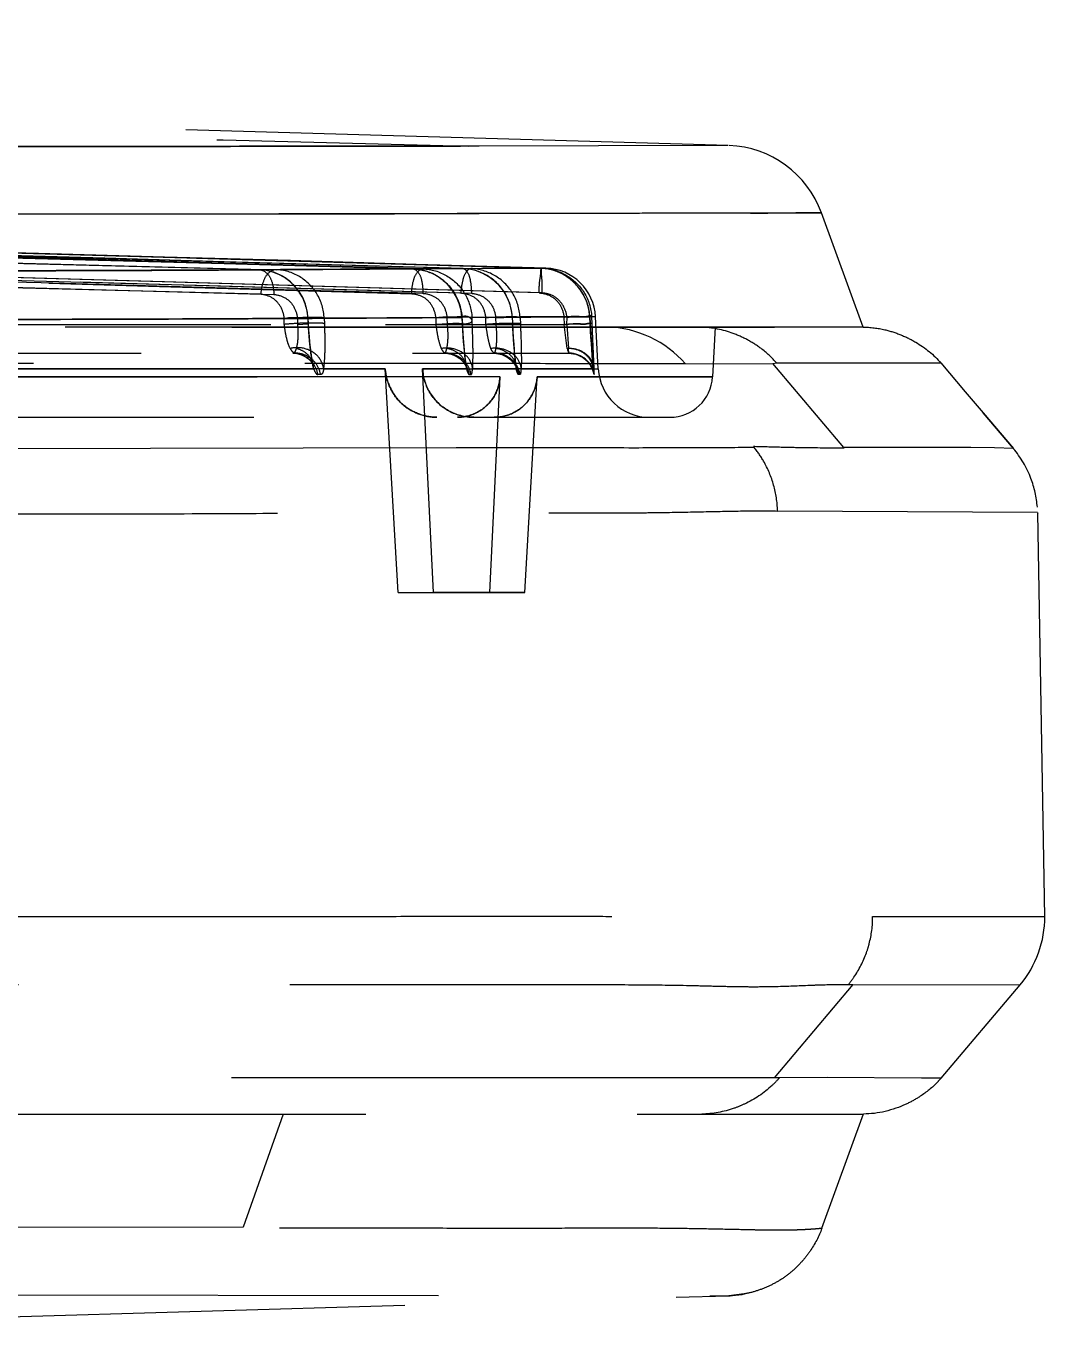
# Model space of a CAD drawing. Header units: millimetres. Extents: x 1236 to 1656, y -100 to 494.
# Drawn here: x 1510.794 to 1513.179, y 345.144 to 348.176 of the extents above; entities that cross this region are included whole.
import ezdxf

# ---------------------------------------------------------------- set-up
doc = ezdxf.new("R2010")
doc.units = ezdxf.units.MM
doc.header["$LTSCALE"] = 0.1
doc.linetypes.add('HIDDENX2', pattern=[19.05, 12.7, -6.35])
doc.layers.add('HIDDEN', color=8, linetype='HIDDENX2')

msp = doc.modelspace()

# ---------------------------------------------------------------- linework, layer by layer
at = {"layer": 'HIDDEN'}
for p, q in [((1512.4373, 347.896), (1511.83, 347.8948)), ((1512.7529, 347.4709), (1512.6556, 347.7382)), ((1511.3791, 347.6052), (1511.8167, 347.6079)), ((1511.9974, 347.6088), (1511.723, 347.6073)), ((1511.835, 347.6079), (1512.0104, 347.6089)), ((1512.0103, 347.6089), (1512.002, 347.6089)), ((1511.3981, 347.4773), (1511.3984, 347.4904)), ((1511.4539, 347.4913), (1511.4289, 347.4903)), ((1511.4289, 347.4903), (1511.4294, 347.4772)), ((1511.4546, 347.4783), (1511.4539, 347.4913)), ((1511.455, 347.4783), (1511.4543, 347.4914)), ((1511.9318, 347.4941), (1511.4915, 347.4915)), ((1511.4915, 347.4915), (1511.4922, 347.4783)), ((1511.7527, 347.4925), (1511.753, 347.4772)), ((1511.7799, 347.4924), (1511.8142, 347.4934)), ((1511.7804, 347.4772), (1511.7799, 347.4924)), ((1511.8142, 347.4935), (1511.8151, 347.4783)), ((1511.8142, 347.4934), (1511.815, 347.4783)), ((1511.8377, 347.4936), (1512.1136, 347.4952)), ((1511.8704, 347.4772), (1511.87, 347.4932)), ((1511.893, 347.4927), (1511.9321, 347.4941)), ((1511.893, 347.4927), (1511.8935, 347.4772)), ((1511.9321, 347.4941), (1511.9328, 347.4809)), ((1511.9329, 347.4806), (1511.9322, 347.4942)), ((1512.1268, 347.4947), (1511.9501, 347.4947)), ((1511.9502, 347.4916), (1511.9509, 347.4783)), ((1512.053, 347.4942), (1512.0534, 347.4772)), ((1512.0598, 347.4772), (1512.0602, 347.494)), ((1512.1145, 347.4783), (1512.1136, 347.4952)), ((1512.1136, 347.4952), (1512.1145, 347.4783)), ((1512.1268, 347.4952), (1512.1178, 347.4952)), ((1512.1187, 347.4783), (1512.1178, 347.4952)), ((1512.1187, 347.4783), (1512.1178, 347.4952)), ((1512.1332, 347.3734), (1512.1268, 347.4952)), ((1512.2577, 347.4708), (1474.6207, 347.4708)), ((1494.4903, 347.4772), (1512.0534, 347.4772)), ((1494.8571, 347.4772), (1512.0598, 347.4772)), ((1512.1556, 347.4708), (1505.5604, 347.4708)), ((1505.5604, 347.4708), (1512.7532, 347.4708)), ((1511.4294, 347.4772), (1511.4546, 347.4783)), ((1511.815, 347.4783), (1511.7804, 347.4772)), ((1512.0607, 347.4207), (1512.0534, 347.4772)), ((1512.0598, 347.4772), (1512.0638, 347.4207)), ((1512.1144, 347.4797), (1512.1208, 347.3734)), ((1512.1234, 347.3734), (1512.1187, 347.4783)), ((1512.3694, 347.4708), (1512.1556, 347.4708)), ((1512.7532, 347.4708), (1512.3694, 347.4708)), ((1512.4065, 347.4707), (1512.4005, 347.3545)), ((1512.7532, 347.4708), (1512.44, 347.4708)), ((1494.5536, 347.4097), (1512.0649, 347.4097)), ((1511.4183, 347.4097), (1511.4246, 347.4097)), ((1511.889, 347.4097), (1511.8906, 347.4096)), ((1512.0643, 347.4097), (1512.0638, 347.4207)), ((1512.0647, 347.4097), (1512.0643, 347.4097)), ((1512.0643, 347.4097), (1512.0699, 347.4094)), ((1508.4038, 347.3734), (1511.4671, 347.3734)), ((1511.6344, 347.3732), (1510.6771, 347.3733)), ((1511.4902, 347.3734), (1511.6348, 347.3734)), ((1511.6645, 346.8497), (1511.6345, 347.3733)), ((1511.6647, 346.8497), (1511.6346, 347.3734)), ((1511.8248, 347.3734), (1511.722, 347.3734)), ((1511.7473, 346.8496), (1511.722, 347.3734)), ((1511.7475, 346.8497), (1511.7222, 347.3734)), ((1511.7226, 347.3734), (1511.9415, 347.3734)), ((1512.1208, 347.3734), (1511.8392, 347.3734)), ((1511.9529, 347.3734), (1512.1332, 347.3734)), ((1512.1209, 347.3734), (1512.1234, 347.3597)), ((1512.124, 347.3597), (1512.1234, 347.3734)), ((1512.3364, 347.3855), (1512.5421, 347.3852)), ((1512.542, 347.3853), (1512.5506, 347.3869)), ((1512.708, 347.1887), (1512.542, 347.3853)), ((1512.5506, 347.3869), (1512.9354, 347.387)), ((1512.9354, 347.387), (1512.9924, 347.3197)), ((1511.9031, 347.3545), (1502.4445, 347.3544)), ((1511.4833, 347.3596), (1511.4771, 347.3596)), ((1511.8316, 347.3597), (1511.8354, 347.3597)), ((1511.8791, 346.8497), (1511.9033, 347.3546)), ((1511.8791, 346.8497), (1511.9033, 347.3545)), ((1511.9504, 347.3597), (1511.9474, 347.3597)), ((1511.9616, 346.8497), (1511.9903, 347.3544)), ((1511.9616, 346.8496), (1511.9903, 347.3544)), ((1512.4005, 347.3545), (1511.9902, 347.3545)), ((1511.9903, 347.3544), (1512.4006, 347.3544)), ((1512.1233, 347.3597), (1512.124, 347.3597)), ((1512.9924, 347.3197), (1513.0345, 347.27)), ((1502.4374, 347.2597), (1511.8036, 347.2597)), ((1511.8418, 347.2597), (1512.3009, 347.2597)), ((1513.1049, 347.1869), (1513.0345, 347.27)), ((1513.0345, 347.27), (1513.1049, 347.1869)), ((1511.8008, 347.1883), (1510.1429, 347.1847)), ((1512.9282, 347.1891), (1512.708, 347.1887)), ((1513.0054, 347.1889), (1512.9282, 347.1891)), ((1513.0606, 347.1885), (1513.0054, 347.1889)), ((1513.1049, 347.1869), (1513.0606, 347.1885)), ((1513.1049, 347.1869), (1513.1049, 347.1869)), ((1512.5531, 347.0408), (1513.1611, 347.0376)), ((1513.1611, 347.0495), (1513.1611, 347.0496)), ((1513.1611, 347.0376), (1513.1617, 347.0376)), ((1513.1617, 347.0369), (1513.1618, 347.0353)), ((1513.1782, 346.0907), (1513.1618, 347.0353)), ((1511.6645, 346.8497), (1511.9616, 346.8497)), ((1511.9616, 346.8496), (1511.7473, 346.8496)), ((1510.2934, 346.0915), (1510.8947, 346.0912)), ((1513.1782, 346.0907), (1512.7754, 346.0907)), ((1512.7293, 345.9319), (1512.545, 345.7137)), ((1512.7185, 345.9319), (1512.7293, 345.9319)), ((1512.7291, 345.9318), (1513.1211, 345.9315)), ((1512.9356, 345.7126), (1513.1211, 345.9315)), ((1512.9357, 345.7126), (1513.121, 345.9315)), ((1513.1211, 345.9315), (1513.121, 345.9315)), ((1512.5448, 345.7134), (1507.4931, 345.7134)), ((1512.5574, 345.7137), (1512.5451, 345.7137)), ((1512.669, 345.7139), (1512.5574, 345.7138)), ((1512.8895, 345.7128), (1512.669, 345.7139)), ((1512.9359, 345.7129), (1512.8895, 345.7128)), ((1512.9357, 345.7126), (1512.9356, 345.7126)), ((1474.1245, 345.6287), (1512.7541, 345.6287)), ((1511.3954, 345.6287), (1511.3022, 345.3637)), ((1512.6566, 345.3612), (1512.7541, 345.629)), ((1511.3021, 345.3634), (1508.3287, 345.3642)), ((1510.4114, 345.144), (1512.4384, 345.2033)), ((1510.4893, 345.2058), (1512.4364, 345.2034)), ((1512.4364, 345.2034), (1512.4386, 345.2033)), ((1512.4751, 345.2075), (1512.4386, 345.2033))]:
    msp.add_line(p, q, dxfattribs=at)
for points in [[(1512.4373, 347.896), (1509.6293, 347.9764), (1506.7316, 348.0459), (1503.734, 348.1034), (1500.66, 348.1472), (1497.543, 348.1759)], [(1511.341, 347.605), (1508.6715, 347.673), (1506.1135, 347.7332), (1503.6668, 347.7843), (1501.3316, 347.8254), (1499.1079, 347.856), (1496.9955, 347.8763)], [(1511.6993, 347.6071), (1509.0586, 347.6782), (1506.5213, 347.7384), (1504.0875, 347.7878), (1501.7572, 347.8267), (1499.5305, 347.8556), (1497.4073, 347.8751)], [(1511.8168, 347.6078), (1509.2942, 347.6771), (1506.8307, 347.7362), (1504.4263, 347.7853), (1502.0812, 347.8245), (1499.7953, 347.8542), (1497.5687, 347.8746)], [(1511.9974, 347.6088), (1509.6337, 347.6756), (1507.273, 347.7334), (1504.9153, 347.782), (1502.5606, 347.8216), (1500.209, 347.8521), (1497.8604, 347.8736)], [(1512.0018, 347.6089), (1509.6432, 347.6756), (1507.2871, 347.7332), (1504.9334, 347.7819), (1502.5824, 347.8214), (1500.2339, 347.852), (1497.888, 347.8735)], [(1512.0104, 347.6089), (1509.7675, 347.6726), (1507.4805, 347.7292), (1505.1497, 347.778), (1502.7749, 347.8187), (1500.3563, 347.8507), (1497.8939, 347.8735)], [(1511.4543, 347.4914), (1511.4522, 347.5082), (1511.4479, 347.5246), (1511.4414, 347.5399), (1511.433, 347.5539), (1511.423, 347.5665), (1511.4116, 347.5774), (1511.399, 347.5867), (1511.3855, 347.5942), (1511.3713, 347.5998), (1511.3563, 347.6035), (1511.341, 347.605)], [(1511.8142, 347.4935), (1511.8122, 347.5099), (1511.808, 347.5259), (1511.8016, 347.5411), (1511.7932, 347.5551), (1511.7832, 347.5677), (1511.7716, 347.5789), (1511.7588, 347.5884), (1511.7449, 347.5961), (1511.7303, 347.6018), (1511.715, 347.6055), (1511.6993, 347.6071)], [(1511.9322, 347.4942), (1511.9302, 347.5105), (1511.9259, 347.5263), (1511.9196, 347.5414), (1511.9113, 347.5554), (1511.9012, 347.5681), (1511.8897, 347.5793), (1511.8768, 347.5889), (1511.8628, 347.5966), (1511.848, 347.6025), (1511.8326, 347.6062), (1511.8168, 347.6078)], [(1512.1136, 347.4952), (1512.1113, 347.5128), (1512.1064, 347.5299), (1512.0989, 347.5461), (1512.0892, 347.561), (1512.0774, 347.5744), (1512.0638, 347.5859), (1512.0487, 347.5953), (1512.0323, 347.6024), (1512.0151, 347.607), (1511.9974, 347.6088)], [(1512.0397, 347.6013), (1512.0305, 347.6044), (1512.0211, 347.6066), (1512.0115, 347.6082), (1512.0018, 347.6089)], [(1511.4659, 347.3843), (1511.4648, 347.389), (1511.4636, 347.3955), (1511.4623, 347.4033), (1511.4609, 347.4127), (1511.4596, 347.4234), (1511.4582, 347.4355), (1511.457, 347.4489), (1511.4559, 347.4633), (1511.455, 347.4783)], [(1511.8242, 347.3803), (1511.8233, 347.3862), (1511.8222, 347.3937), (1511.8212, 347.4025), (1511.8201, 347.4126), (1511.819, 347.4239), (1511.8179, 347.4362), (1511.8169, 347.4496), (1511.8159, 347.4637), (1511.8151, 347.4783)], [(1511.9414, 347.3788), (1511.9405, 347.3859), (1511.9394, 347.3949), (1511.9383, 347.4055), (1511.9372, 347.4177), (1511.9361, 347.4312), (1511.935, 347.4461), (1511.934, 347.4619), (1511.933, 347.4783)], [(1512.1208, 347.3747), (1512.1201, 347.3834), (1512.1194, 347.3937), (1512.1187, 347.4053), (1512.1179, 347.4182), (1512.1171, 347.4321), (1512.1162, 347.447), (1512.1153, 347.4624), (1512.1145, 347.4783)], [(1511.4183, 347.4097), (1511.4276, 347.4089), (1511.4359, 347.4069), (1511.4434, 347.4039), (1511.4498, 347.4003), (1511.4552, 347.3962), (1511.4595, 347.3921), (1511.4627, 347.3883), (1511.4648, 347.3853), (1511.466, 347.3831), (1511.4665, 347.382), (1511.4666, 347.3818), (1511.4664, 347.3826), (1511.4659, 347.3843)], [(1511.7724, 347.4097), (1511.7812, 347.409), (1511.7893, 347.4073), (1511.7967, 347.4045), (1511.8033, 347.4011), (1511.8092, 347.397), (1511.8142, 347.3924), (1511.8183, 347.3879), (1511.8213, 347.3835), (1511.8234, 347.3801), (1511.8245, 347.3778), (1511.825, 347.3765), (1511.8251, 347.3762), (1511.8249, 347.3767), (1511.8246, 347.3781), (1511.8242, 347.3803)], [(1511.8906, 347.4096), (1511.8995, 347.4086), (1511.9079, 347.4064), (1511.9156, 347.4031), (1511.9225, 347.3989), (1511.9285, 347.394), (1511.9334, 347.3889), (1511.937, 347.3841), (1511.9396, 347.38), (1511.9411, 347.3769), (1511.9419, 347.375), (1511.9423, 347.3739), (1511.9424, 347.3737), (1511.9423, 347.374), (1511.9421, 347.375), (1511.9418, 347.3765), (1511.9414, 347.3787)], [(1512.0647, 347.4097), (1512.0703, 347.4094), (1512.0758, 347.4087), (1512.0813, 347.4074), (1512.0865, 347.4056)], [(1512.0699, 347.4094), (1512.0755, 347.4086), (1512.0809, 347.4073), (1512.0862, 347.4055), (1512.0912, 347.4032), (1512.096, 347.4006), (1512.1004, 347.3975), (1512.1045, 347.3941), (1512.1082, 347.3905), (1512.1114, 347.3866), (1512.1143, 347.3827), (1512.1166, 347.3788), (1512.1185, 347.3751), (1512.1199, 347.3718), (1512.1208, 347.3693), (1512.1214, 347.3674), (1512.1217, 347.3663), (1512.1218, 347.3657), (1512.1219, 347.3655), (1512.1219, 347.3657), (1512.1218, 347.3662), (1512.1216, 347.3669), (1512.1215, 347.3679), (1512.1213, 347.3692), (1512.1211, 347.3708), (1512.1209, 347.3726), (1512.1208, 347.3747)], [(1512.4379, 345.2033), (1512.438, 345.2033), (1512.4418, 345.2035), (1512.4477, 345.2038), (1512.4548, 345.2045), (1512.4623, 345.2054), (1512.4702, 345.2066), (1512.4759, 345.2076)]]:
    msp.add_lwpolyline(points, dxfattribs=at)
for centre, radius, start, end in [((1512.4301, 347.6561), 0.24, 20.0046, 87.7932), ((1493.3698, -269.7382), 617.5703, 88.2712144, 89.5829198), ((1493.3854, -268.4518), 616.2838, 88.2696343, 89.5819234), ((1512.0069, 347.489), 0.12, 2.8981, 88.2593), ((1512.0642, 347.3497), 0.06, 9.5898, 89.8783), ((1512.0649, 347.3497), 0.06, 9.5898, 90.1205), ((1512.253, 347.3797), 0.12, 183.0171, 270.0754), ((1512.3008, 347.3597), 0.1, 270.0939, 357.0043), ((1512.9216, 347.0309), 0.2403, 20.9065, 40.3933), ((1512.9218, 347.0311), 0.2399, 4.4383, 20.8936)]:
    msp.add_arc(centre, radius, start, end, dxfattribs=at)
for points, knots in [([(1475.0491, 347.8948), (1478.1135, 347.9716), (1484.2434, 348.0868), (1493.4397, 348.1443), (1502.6359, 348.0868), (1508.7658, 347.9716), (1511.8302, 347.8948)], [0, 0, 0, 0, 0.25, 0.5, 0.75, 1, 1, 1, 1]), ([(1493.4391, 347.8922), (1493.8427, 347.8922), (1494.6493, 347.8924), (1495.8581, 347.8931), (1497.0639, 347.8938), (1498.2654, 347.8943), (1499.4608, 347.8944), (1501.0357, 347.8942), (1502.5928, 347.894), (1504.1228, 347.8937), (1505.2273, 347.8936), (1506.2873, 347.8935), (1507.2854, 347.8933), (1508.1996, 347.8931), (1509.0118, 347.8932), (1509.7094, 347.8933), (1510.2861, 347.8934), (1510.6899, 347.8936), (1510.9551, 347.8938), (1511.1581, 347.8939), (1511.3656, 347.8941), (1511.5703, 347.8944), (1511.7092, 347.8946), (1511.8019, 347.8948), (1511.8806, 347.8949), (1511.9706, 347.8951), (1512.0689, 347.8953), (1512.1547, 347.8954), (1512.228, 347.8956), (1512.29, 347.8957), (1512.3345, 347.8958), (1512.3646, 347.8959), (1512.383, 347.896), (1512.3986, 347.896), (1512.4116, 347.896), (1512.4207, 347.896), (1512.4267, 347.896), (1512.4302, 347.896), (1512.433, 347.896), (1512.4351, 347.896), (1512.4365, 347.896), (1512.4373, 347.896), (1512.4376, 347.896), (1512.4377, 347.896)], [0, 0, 0, 0, 0.063732, 0.127369, 0.190866, 0.254139, 0.317094, 0.379625, 0.502835, 0.562966, 0.621227, 0.677238, 0.730352, 0.778832, 0.821598, 0.85859, 0.888999, 0.912651, 0.922367, 0.930873, 0.9447, 0.955137, 0.963199, 0.966622, 0.969786, 0.975624, 0.980838, 0.985306, 0.989164, 0.992421, 0.995086, 0.996199, 0.997167, 0.997992, 0.998674, 0.999215, 0.999432, 0.999615, 0.999763, 0.999877, 0.999956, 0.999982, 1, 1, 1, 1]), ([(1511.8302, 347.8948), (1511.782, 347.8947), (1511.673, 347.8946), (1511.4994, 347.8943), (1511.2904, 347.894), (1511.0545, 347.8939), (1510.7761, 347.8937), (1510.4434, 347.8935), (1510.0335, 347.8933), (1509.5353, 347.8932), (1508.9554, 347.8932), (1508.3061, 347.8932), (1507.5972, 347.8932), (1506.8634, 347.8933), (1506.1113, 347.8935), (1505.3839, 347.8936), (1504.6656, 347.8937), (1503.9231, 347.8938), (1503.13, 347.8939), (1502.3316, 347.894), (1501.568, 347.8941), (1500.8876, 347.8942), (1500.2497, 347.8943), (1499.6504, 347.8944), (1499.0449, 347.8945), (1498.4567, 347.8945), (1497.8905, 347.8945), (1497.3821, 347.8944), (1496.9082, 347.8943), (1496.4831, 347.8942), (1496.0713, 347.8941), (1495.6791, 347.8939), (1495.2925, 347.8938), (1494.9176, 347.8936), (1494.5485, 347.8934), (1494.182, 347.8932), (1493.8123, 347.893), (1493.5637, 347.893), (1493.4393, 347.893)], [0, 0, 0, 0, 0.007865, 0.01778, 0.028328, 0.041955, 0.056264, 0.073729, 0.096226, 0.123137, 0.154999, 0.190818, 0.229056, 0.270639, 0.310512, 0.35174, 0.389304, 0.427678, 0.472863, 0.518671, 0.557925, 0.597414, 0.62966, 0.661992, 0.695165, 0.728437, 0.757945, 0.787531, 0.811366, 0.835242, 0.856876, 0.878536, 0.899228, 0.919939, 0.939685, 0.959446, 0.979719, 1, 1, 1, 1]), ([(1511.3409, 347.605), (1509.9069, 347.6426), (1506.8793, 347.7205), (1502.0976, 347.8211), (1498.7494, 347.8634), (1496.9954, 347.8763)], [0, 0, 0, 0, 0.299917, 0.633249, 1, 1, 1, 1]), ([(1497.1766, 347.8758), (1498.9096, 347.8628), (1502.2208, 347.8207), (1506.9549, 347.7208), (1509.9559, 347.6429), (1511.3791, 347.6052)], [0, 0, 0, 0, 0.366003, 0.699335, 1, 1, 1, 1]), ([(1497.4073, 347.8751), (1499.1099, 347.8628), (1502.4008, 347.8239), (1507.1648, 347.7292), (1510.2259, 347.649), (1511.6993, 347.6071)], [0, 0, 0, 0, 0.357344, 0.690675, 1, 1, 1, 1]), ([(1511.723, 347.6073), (1510.2589, 347.6492), (1507.2191, 347.7292), (1502.4917, 347.8235), (1499.2282, 347.8623), (1497.5408, 347.8747)], [0, 0, 0, 0, 0.309778, 0.643109, 1, 1, 1, 1]), ([(1511.8167, 347.6079), (1510.326, 347.6513), (1507.2522, 347.7322), (1502.5028, 347.8249), (1499.244, 347.8625), (1497.5686, 347.8746)], [0, 0, 0, 0, 0.313961, 0.647293, 1, 1, 1, 1]), ([(1497.6767, 347.8742), (1499.3394, 347.8621), (1502.5755, 347.8245), (1507.2949, 347.7321), (1510.3515, 347.6514), (1511.835, 347.6079)], [0, 0, 0, 0, 0.352257, 0.685588, 1, 1, 1, 1]), ([(1497.8604, 347.8736), (1499.4272, 347.8623), (1502.5649, 347.8275), (1507.2774, 347.7393), (1510.4228, 347.6563), (1511.9974, 347.6088)], [0, 0, 0, 0, 0.332426, 0.665759, 1, 1, 1, 1]), ([(1512.002, 347.6089), (1510.4305, 347.6563), (1507.2909, 347.7392), (1502.586, 347.8274), (1499.4528, 347.8621), (1497.888, 347.8735)], [0, 0, 0, 0, 0.334113, 0.667441, 1, 1, 1, 1]), ([(1497.0296, 347.8187), (1498.5663, 347.8065), (1501.697, 347.7691), (1506.4784, 347.6714), (1509.7231, 347.592), (1511.374, 347.5474)], [0, 0, 0, 0, 0.321331, 0.654667, 1, 1, 1, 1]), ([(1511.3431, 347.5476), (1509.7091, 347.5922), (1506.4973, 347.6715), (1501.7636, 347.7685), (1498.6636, 347.8059), (1497.1417, 347.8182)], [0, 0, 0, 0, 0.345234, 0.678561, 1, 1, 1, 1]), ([(1511.7226, 347.5492), (1510.1351, 347.5944), (1506.9599, 347.6786), (1502.1967, 347.7662), (1499.0211, 347.8057), (1497.4334, 347.8172)], [0, 0, 0, 0, 0.333376, 0.666709, 1, 1, 1, 1]), ([(1497.5145, 347.8165), (1499.0907, 347.8036), (1502.2429, 347.7664), (1506.9704, 347.6772), (1510.1215, 347.5954), (1511.6968, 347.5489)], [0, 0, 0, 0, 0.333361, 0.666693, 1, 1, 1, 1]), ([(1497.5886, 347.8169), (1499.1718, 347.8046), (1502.3382, 347.7684), (1507.0875, 347.6794), (1510.2534, 347.597), (1511.8363, 347.55)], [0, 0, 0, 0, 0.333299, 0.666632, 1, 1, 1, 1]), ([(1511.8123, 347.55), (1510.2399, 347.5961), (1507.0947, 347.6796), (1502.3759, 347.7674), (1499.2296, 347.8049), (1497.6563, 347.8164)], [0, 0, 0, 0, 0.33331, 0.666643, 1, 1, 1, 1]), ([(1512.6555, 347.738), (1512.6554, 347.738), (1512.6551, 347.738), (1512.6543, 347.738), (1512.6529, 347.7381), (1512.6508, 347.7381), (1512.648, 347.7381), (1512.6445, 347.7381), (1512.6385, 347.7381), (1512.6294, 347.738), (1512.6164, 347.738), (1512.6008, 347.738), (1512.5824, 347.7379), (1512.5523, 347.7379), (1512.5078, 347.7378), (1512.4459, 347.7376), (1512.3726, 347.7374), (1512.2869, 347.7373), (1512.1886, 347.7371), (1512.0986, 347.7369), (1512.0199, 347.7368), (1511.927, 347.7366), (1511.7875, 347.7364), (1511.5812, 347.7361), (1511.3716, 347.7359), (1511.1662, 347.7357), (1510.8966, 347.7356), (1510.4847, 347.7354), (1509.8958, 347.7352), (1509.1823, 347.7351), (1508.3518, 347.7351), (1507.4177, 347.7352), (1506.4002, 347.7354), (1505.3225, 347.7355), (1504.2025, 347.7357), (1502.6558, 347.7359), (1501.0845, 347.7362), (1499.4975, 347.7364), (1498.2948, 347.7363), (1497.0864, 347.7358), (1495.8734, 347.7351), (1494.6572, 347.7344), (1493.8454, 347.7342), (1493.4392, 347.7342)], [0, 0, 0, 0, 0.000018, 0.000044, 0.000122, 0.000234, 0.00038, 0.000561, 0.000776, 0.001311, 0.001985, 0.002801, 0.003758, 0.004858, 0.007491, 0.01071, 0.014522, 0.018937, 0.024088, 0.029858, 0.032987, 0.036376, 0.044374, 0.054763, 0.068576, 0.077093, 0.086843, 0.110664, 0.141389, 0.178788, 0.222043, 0.271058, 0.324611, 0.3809, 0.439303, 0.499452, 0.622372, 0.684611, 0.747218, 0.810128, 0.873273, 0.936586, 1, 1, 1, 1]), ([(1493.4395, 347.7352), (1493.8474, 347.7352), (1494.6623, 347.7354), (1495.8824, 347.7359), (1497.0978, 347.7364), (1498.307, 347.7367), (1499.5099, 347.7366), (1501.1, 347.7364), (1503.0528, 347.7361), (1504.9696, 347.7358), (1506.4407, 347.7356), (1507.4612, 347.7354), (1508.2623, 347.7353), (1508.8535, 347.7353), (1509.2564, 347.7353), (1509.6294, 347.7354), (1509.9704, 347.7354), (1510.2781, 347.7355), (1510.6231, 347.7356), (1510.9805, 347.7358), (1511.3329, 347.736), (1511.5988, 347.7363), (1511.7998, 347.7366), (1511.9557, 347.7368), (1512.0835, 347.7371), (1512.1937, 347.7373), (1512.3152, 347.7376), (1512.4379, 347.7378), (1512.5504, 347.738), (1512.618, 347.7381), (1512.6481, 347.7382), (1512.6556, 347.7382)], [0, 0, 0, 0, 0.063689, 0.12722, 0.190484, 0.253422, 0.316005, 0.378287, 0.501663, 0.620872, 0.677539, 0.731322, 0.780187, 0.802618, 0.82362, 0.843074, 0.860853, 0.87686, 0.891117, 0.91471, 0.932661, 0.94612, 0.956222, 0.964048, 0.970467, 0.976161, 0.981256, 0.989445, 0.995302, 0.998822, 1, 1, 1, 1]), ([(1508.3655, 347.6005), (1508.4832, 347.6005), (1508.7103, 347.6005), (1509.0443, 347.6006), (1509.3574, 347.6008), (1509.7238, 347.601), (1510.0509, 347.6013), (1510.3409, 347.6018), (1510.5207, 347.6021), (1510.6784, 347.6025), (1510.8506, 347.6029), (1510.9998, 347.6034), (1511.129, 347.6039), (1511.207, 347.6043), (1511.2764, 347.6047), (1511.3201, 347.6049), (1511.3408, 347.605)], [0, 0, 0, 0, 0.11862, 0.228982, 0.336831, 0.434338, 0.598394, 0.666618, 0.726803, 0.779597, 0.82566, 0.900435, 0.930008, 0.955992, 0.979089, 1, 1, 1, 1]), ([(1511.6992, 347.6071), (1511.6733, 347.607), (1511.6189, 347.6066), (1511.5318, 347.6061), (1511.4335, 347.6056), (1511.3206, 347.6049), (1511.187, 347.6042), (1511.0246, 347.6035), (1510.866, 347.603), (1510.7166, 347.6026), (1510.6328, 347.6024), (1510.5884, 347.6023)], [0, 0, 0, 0, 0.069785, 0.147063, 0.235311, 0.335323, 0.451744, 0.596303, 0.773803, 0.880169, 1, 1, 1, 1]), ([(1511.4539, 347.4913), (1511.4529, 347.5099), (1511.4415, 347.5481), (1511.4006, 347.5926), (1511.3606, 347.6045), (1511.3408, 347.605)], [0, 0, 0, 0, 0.320224, 0.660491, 1, 1, 1, 1]), ([(1511.3409, 347.605), (1511.3469, 347.6049), (1511.3602, 347.5974), (1511.3711, 347.5755), (1511.3738, 347.5575), (1511.3739, 347.5474)], [0, 0, 0, 0, 0.250878, 0.577236, 1, 1, 1, 1]), ([(1511.3791, 347.6052), (1511.373, 347.6054), (1511.3591, 347.5981), (1511.3472, 347.5762), (1511.3437, 347.5579), (1511.3433, 347.5476)], [0, 0, 0, 0, 0.249824, 0.577035, 1, 1, 1, 1]), ([(1511.4918, 347.4915), (1511.4908, 347.5114), (1511.4793, 347.5508), (1511.4363, 347.593), (1511.398, 347.6048), (1511.3791, 347.6052)], [0, 0, 0, 0, 0.343062, 0.672819, 1, 1, 1, 1]), ([(1511.6969, 347.5489), (1511.6969, 347.5589), (1511.6989, 347.5767), (1511.7066, 347.598), (1511.718, 347.6074), (1511.723, 347.6073)], [0, 0, 0, 0, 0.440473, 0.780662, 1, 1, 1, 1]), ([(1511.6992, 347.6071), (1511.7186, 347.6066), (1511.7581, 347.5952), (1511.8012, 347.5521), (1511.8131, 347.5128), (1511.8142, 347.4934)], [0, 0, 0, 0, 0.331029, 0.668559, 1, 1, 1, 1]), ([(1511.6993, 347.6071), (1511.7041, 347.607), (1511.715, 347.5974), (1511.7214, 347.5763), (1511.7228, 347.5589), (1511.7225, 347.5492)], [0, 0, 0, 0, 0.221125, 0.56221, 1, 1, 1, 1]), ([(1511.723, 347.6073), (1511.7424, 347.6067), (1511.7816, 347.5948), (1511.8247, 347.5522), (1511.8366, 347.5131), (1511.8375, 347.4936)], [0, 0, 0, 0, 0.332945, 0.666162, 1, 1, 1, 1]), ([(1511.8124, 347.55), (1511.8128, 347.5599), (1511.8153, 347.5775), (1511.8211, 347.5976), (1511.8307, 347.608), (1511.835, 347.6079)], [0, 0, 0, 0, 0.45599, 0.802838, 1, 1, 1, 1]), ([(1511.8167, 347.6078), (1511.821, 347.6077), (1511.83, 347.597), (1511.8347, 347.577), (1511.8363, 347.5597), (1511.8362, 347.55)], [0, 0, 0, 0, 0.199748, 0.546867, 1, 1, 1, 1]), ([(1511.9321, 347.4941), (1511.9311, 347.5136), (1511.9192, 347.5527), (1511.876, 347.5957), (1511.8364, 347.6072), (1511.8167, 347.6078)], [0, 0, 0, 0, 0.331843, 0.664186, 1, 1, 1, 1]), ([(1511.9501, 347.4942), (1511.9491, 347.514), (1511.9368, 347.5534), (1511.8933, 347.5957), (1511.8543, 347.6073), (1511.835, 347.6079)], [0, 0, 0, 0, 0.337639, 0.670037, 1, 1, 1, 1]), ([(1511.9947, 347.551), (1511.9951, 347.5608), (1511.9953, 347.5792), (1511.9991, 347.5941), (1511.9991, 347.6089), (1512.0018, 347.6089)], [0, 0, 0, 0, 0.500848, 0.861318, 1, 1, 1, 1]), ([(1511.9974, 347.6088), (1512.0002, 347.6088), (1511.9991, 347.5938), (1512.002, 347.5789), (1512.0011, 347.5606), (1512.0009, 347.551)], [0, 0, 0, 0, 0.141352, 0.502249, 1, 1, 1, 1]), ([(1512.1136, 347.4952), (1512.1126, 347.5149), (1512.0999, 347.5542), (1512.0563, 347.5967), (1512.0169, 347.6083), (1511.9974, 347.6088)], [0, 0, 0, 0, 0.335222, 0.668743, 1, 1, 1, 1]), ([(1512.0018, 347.6089), (1512.0214, 347.6082), (1512.0607, 347.5966), (1512.1043, 347.5541), (1512.1168, 347.5149), (1512.1178, 347.4952)], [0, 0, 0, 0, 0.333421, 0.66462, 1, 1, 1, 1]), ([(1511.9947, 347.551), (1512.0046, 347.5503), (1512.0242, 347.5452), (1512.0465, 347.5233), (1512.052, 347.5033), (1512.0532, 347.4929)], [0, 0, 0, 0, 0.331298, 0.650506, 1, 1, 1, 1]), ([(1512.0602, 347.494), (1512.0587, 347.5041), (1512.0523, 347.5237), (1512.0302, 347.5453), (1512.0106, 347.5504), (1512.0009, 347.551)], [0, 0, 0, 0, 0.34478, 0.670727, 1, 1, 1, 1]), ([(1511.3984, 347.4904), (1511.3975, 347.5), (1511.392, 347.5189), (1511.372, 347.5412), (1511.3527, 347.5467), (1511.3431, 347.5476)], [0, 0, 0, 0, 0.335184, 0.66402, 1, 1, 1, 1]), ([(1511.374, 347.5474), (1511.3836, 347.5465), (1511.4028, 347.541), (1511.4233, 347.5187), (1511.4283, 347.4994), (1511.4292, 347.4896)], [0, 0, 0, 0, 0.333276, 0.658924, 1, 1, 1, 1]), ([(1511.6968, 347.5489), (1511.7063, 347.5483), (1511.7253, 347.5433), (1511.7466, 347.5213), (1511.7517, 347.5015), (1511.7528, 347.4912)], [0, 0, 0, 0, 0.325491, 0.644785, 1, 1, 1, 1]), ([(1511.7802, 347.4915), (1511.7791, 347.5017), (1511.7738, 347.5215), (1511.752, 347.5436), (1511.7324, 347.5486), (1511.7226, 347.5492)], [0, 0, 0, 0, 0.345847, 0.667946, 1, 1, 1, 1]), ([(1511.8702, 347.4919), (1511.8691, 347.5022), (1511.8638, 347.5221), (1511.8418, 347.5443), (1511.8222, 347.5493), (1511.8123, 347.55)], [0, 0, 0, 0, 0.348692, 0.66728, 1, 1, 1, 1]), ([(1511.8363, 347.55), (1511.846, 347.5492), (1511.8653, 347.5438), (1511.8869, 347.5219), (1511.8922, 347.5022), (1511.8933, 347.4921)], [0, 0, 0, 0, 0.332304, 0.654004, 1, 1, 1, 1]), ([(1511.4539, 347.4913), (1511.4334, 347.4912), (1511.3901, 347.491), (1511.3212, 347.4906), (1511.2439, 347.4902), (1511.1148, 347.4897), (1510.9652, 347.4892), (1510.7919, 347.4888), (1510.633, 347.4884), (1510.4517, 347.4881), (1510.1586, 347.4876), (1509.8277, 347.4873), (1509.4569, 347.4871), (1509.1383, 347.4869), (1508.7966, 347.4868), (1508.5632, 347.4868), (1508.4422, 347.4868)], [0, 0, 0, 0, 0.020484, 0.043111, 0.068558, 0.097503, 0.171749, 0.217552, 0.2701, 0.330073, 0.398147, 0.562109, 0.659633, 0.767517, 0.879511, 1, 1, 1, 1]), ([(1510.6917, 347.4885), (1510.7375, 347.4886), (1510.8237, 347.4889), (1510.9773, 347.4893), (1511.1389, 347.4898), (1511.3031, 347.4905), (1511.437, 347.4912), (1511.5499, 347.4919), (1511.6479, 347.4925), (1511.7346, 347.493), (1511.7885, 347.4933), (1511.8142, 347.4934)], [0, 0, 0, 0, 0.122309, 0.230584, 0.410508, 0.554017, 0.669398, 0.76842, 0.855738, 0.931502, 1, 1, 1, 1]), ([(1511.4918, 347.4915), (1511.4887, 347.4934), (1511.4768, 347.4928), (1511.4563, 347.4942), (1511.4288, 347.4917), (1511.4083, 347.4934), (1511.3986, 347.4904)], [0, 0, 0, 0, 0.115013, 0.356897, 0.674201, 1, 1, 1, 1]), ([(1511.8379, 347.4859), (1511.8371, 347.49), (1511.8273, 347.4982), (1511.8071, 347.4937), (1511.7817, 347.4949), (1511.7626, 347.4933), (1511.7527, 347.4925)], [0, 0, 0, 0, 0.138751, 0.355742, 0.666895, 1, 1, 1, 1]), ([(1511.8392, 347.3734), (1511.8398, 347.3829), (1511.8403, 347.4046), (1511.8398, 347.4446), (1511.8385, 347.4752), (1511.8377, 347.4936)], [0, 0, 0, 0, 0.23732, 0.541002, 1, 1, 1, 1]), ([(1511.87, 347.4932), (1511.8788, 347.4938), (1511.8958, 347.4948), (1511.9205, 347.4953), (1511.9367, 347.496), (1511.9492, 347.4946), (1511.9502, 347.4916)], [0, 0, 0, 0, 0.325822, 0.638989, 0.882902, 1, 1, 1, 1]), ([(1512.1178, 347.4952), (1512.117, 347.498), (1512.1016, 347.4933), (1512.0841, 347.4971), (1512.0639, 347.4948), (1512.053, 347.4942)], [0, 0, 0, 0, 0.133403, 0.495092, 1, 1, 1, 1]), ([(1512.0601, 347.4942), (1512.0691, 347.4946), (1512.0866, 347.4966), (1512.0984, 347.4934), (1512.1142, 347.4975), (1512.1136, 347.4952)], [0, 0, 0, 0, 0.501783, 0.866097, 1, 1, 1, 1]), ([(1511.4924, 347.4783), (1511.4895, 347.4802), (1511.4777, 347.4794), (1511.4573, 347.4809), (1511.429, 347.4794), (1511.4085, 347.4782), (1511.3983, 347.4772)], [0, 0, 0, 0, 0.108914, 0.345775, 0.672821, 1, 1, 1, 1]), ([(1511.4122, 347.4207), (1511.4096, 347.4258), (1511.4056, 347.4371), (1511.4011, 347.4561), (1511.3994, 347.4698), (1511.3983, 347.4772)], [0, 0, 0, 0, 0.293079, 0.612057, 1, 1, 1, 1]), ([(1511.4294, 347.4772), (1511.4298, 347.4698), (1511.4307, 347.4562), (1511.4297, 347.4373), (1511.4277, 347.4259), (1511.4262, 347.4207)], [0, 0, 0, 0, 0.393416, 0.716536, 1, 1, 1, 1]), ([(1511.4671, 347.3734), (1511.4649, 347.383), (1511.4611, 347.4046), (1511.4571, 347.4396), (1511.4553, 347.4649), (1511.4546, 347.4783)], [0, 0, 0, 0, 0.281009, 0.619534, 1, 1, 1, 1]), ([(1511.4922, 347.4783), (1511.4927, 347.465), (1511.4934, 347.4398), (1511.493, 347.4048), (1511.4914, 347.3831), (1511.4902, 347.3734)], [0, 0, 0, 0, 0.380249, 0.719719, 1, 1, 1, 1]), ([(1511.753, 347.4772), (1511.7621, 347.4779), (1511.7799, 347.4786), (1511.8057, 347.481), (1511.8241, 347.4771), (1511.8373, 347.4822), (1511.8379, 347.4859)], [0, 0, 0, 0, 0.312768, 0.622215, 0.870238, 1, 1, 1, 1]), ([(1511.753, 347.4772), (1511.754, 347.4699), (1511.7558, 347.4563), (1511.7599, 347.4374), (1511.7635, 347.4259), (1511.7658, 347.4207)], [0, 0, 0, 0, 0.382735, 0.706094, 1, 1, 1, 1]), ([(1511.7787, 347.4207), (1511.78, 347.426), (1511.7815, 347.4376), (1511.7819, 347.4565), (1511.781, 347.47), (1511.7804, 347.4772)], [0, 0, 0, 0, 0.285138, 0.617483, 1, 1, 1, 1]), ([(1511.815, 347.4783), (1511.8156, 347.4651), (1511.8172, 347.4398), (1511.8204, 347.4048), (1511.8232, 347.383), (1511.8248, 347.3734)], [0, 0, 0, 0, 0.376413, 0.721673, 1, 1, 1, 1]), ([(1511.9509, 347.4783), (1511.949, 347.48), (1511.9393, 347.4785), (1511.9231, 347.4802), (1511.8982, 347.4787), (1511.88, 347.4779), (1511.8704, 347.4772)], [0, 0, 0, 0, 0.093035, 0.315929, 0.641044, 1, 1, 1, 1]), ([(1511.882, 347.4207), (1511.88, 347.4257), (1511.8769, 347.4373), (1511.8732, 347.4562), (1511.8713, 347.47), (1511.8704, 347.4772)], [0, 0, 0, 0, 0.277007, 0.622886, 1, 1, 1, 1]), ([(1511.8935, 347.4772), (1511.8942, 347.47), (1511.8952, 347.4563), (1511.8951, 347.4375), (1511.8941, 347.4259), (1511.8931, 347.4207)], [0, 0, 0, 0, 0.385777, 0.723359, 1, 1, 1, 1]), ([(1511.9328, 347.4809), (1511.9334, 347.4796), (1511.9239, 347.477), (1511.9141, 347.4791), (1511.9009, 347.4776), (1511.8935, 347.4772)], [0, 0, 0, 0, 0.112066, 0.450351, 1, 1, 1, 1]), ([(1511.9415, 347.3734), (1511.9402, 347.3827), (1511.9378, 347.4041), (1511.935, 347.4391), (1511.9334, 347.4648), (1511.9326, 347.4783)], [0, 0, 0, 0, 0.267462, 0.614617, 1, 1, 1, 1]), ([(1511.9509, 347.4783), (1511.9515, 347.4649), (1511.9526, 347.4393), (1511.9533, 347.4044), (1511.9532, 347.3828), (1511.9529, 347.3734)], [0, 0, 0, 0, 0.384173, 0.730509, 1, 1, 1, 1]), ([(1512.0534, 347.4772), (1512.0638, 347.4778), (1512.0837, 347.4801), (1512.1012, 347.4762), (1512.1179, 347.4814), (1512.1187, 347.4783)], [0, 0, 0, 0, 0.477082, 0.849394, 1, 1, 1, 1]), ([(1512.1145, 347.4783), (1512.1152, 347.4804), (1512.0994, 347.4766), (1512.0877, 347.4797), (1512.0693, 347.4777), (1512.0598, 347.4772)], [0, 0, 0, 0, 0.122707, 0.478775, 1, 1, 1, 1]), ([(1512.5509, 347.3866), (1512.5399, 347.3995), (1512.5176, 347.4199), (1512.481, 347.4428), (1512.4336, 347.4634), (1512.3948, 347.4707), (1512.3693, 347.4708)], [0, 0, 0, 0, 0.247444, 0.437244, 0.627852, 1, 1, 1, 1]), ([(1512.7533, 347.4708), (1512.7703, 347.4707), (1512.8003, 347.4669), (1512.8415, 347.4537), (1512.888, 347.4309), (1512.9188, 347.406), (1512.9354, 347.3866)], [0, 0, 0, 0, 0.247176, 0.436927, 0.627571, 1, 1, 1, 1]), ([(1511.4904, 347.3734), (1511.4892, 347.3841), (1511.4785, 347.4055), (1511.4479, 347.4231), (1511.4236, 347.4236), (1511.4122, 347.4208)], [0, 0, 0, 0, 0.317583, 0.652759, 1, 1, 1, 1]), ([(1511.4122, 347.4207), (1511.4134, 347.4187), (1511.4156, 347.415), (1511.4198, 347.411), (1511.4232, 347.4097), (1511.4247, 347.4097)], [0, 0, 0, 0, 0.410469, 0.741082, 1, 1, 1, 1]), ([(1511.4262, 347.4207), (1511.4255, 347.4187), (1511.4243, 347.4152), (1511.422, 347.4109), (1511.4194, 347.4097), (1511.4183, 347.4097)], [0, 0, 0, 0, 0.451113, 0.765951, 1, 1, 1, 1]), ([(1511.4771, 347.3596), (1511.4756, 347.3688), (1511.4681, 347.3867), (1511.4462, 347.4052), (1511.4274, 347.4097), (1511.4183, 347.4097)], [0, 0, 0, 0, 0.334199, 0.670081, 1, 1, 1, 1]), ([(1511.4833, 347.3596), (1511.4818, 347.3688), (1511.4743, 347.3866), (1511.4525, 347.4052), (1511.4338, 347.4097), (1511.4246, 347.4097)], [0, 0, 0, 0, 0.33362, 0.670409, 1, 1, 1, 1]), ([(1511.4671, 347.3734), (1511.4672, 347.3806), (1511.4636, 347.3955), (1511.4482, 347.4128), (1511.4338, 347.419), (1511.4262, 347.4208)], [0, 0, 0, 0, 0.32223, 0.65139, 1, 1, 1, 1]), ([(1511.8392, 347.3734), (1511.8383, 347.3834), (1511.8287, 347.4038), (1511.8001, 347.4213), (1511.7769, 347.4228), (1511.7658, 347.4208)], [0, 0, 0, 0, 0.311641, 0.648001, 1, 1, 1, 1]), ([(1511.7658, 347.4207), (1511.7668, 347.4186), (1511.7688, 347.415), (1511.7724, 347.4111), (1511.7753, 347.4097), (1511.7765, 347.4097)], [0, 0, 0, 0, 0.438337, 0.767195, 1, 1, 1, 1]), ([(1511.7724, 347.4097), (1511.7734, 347.4097), (1511.7758, 347.411), (1511.7773, 347.4154), (1511.7783, 347.4187), (1511.7787, 347.4207)], [0, 0, 0, 0, 0.220978, 0.534177, 1, 1, 1, 1]), ([(1511.8316, 347.3597), (1511.83, 347.3688), (1511.8225, 347.3866), (1511.8006, 347.4052), (1511.7818, 347.4097), (1511.7725, 347.4097)], [0, 0, 0, 0, 0.3334, 0.666243, 1, 1, 1, 1]), ([(1511.8354, 347.3597), (1511.8339, 347.3688), (1511.8264, 347.3866), (1511.8045, 347.4052), (1511.7857, 347.4097), (1511.7764, 347.4097)], [0, 0, 0, 0, 0.333787, 0.66625, 1, 1, 1, 1]), ([(1511.8248, 347.3734), (1511.8247, 347.3808), (1511.8205, 347.3962), (1511.8032, 347.4137), (1511.7873, 347.4194), (1511.7788, 347.4208)], [0, 0, 0, 0, 0.313565, 0.635932, 1, 1, 1, 1]), ([(1511.9529, 347.3734), (1511.9521, 347.3832), (1511.943, 347.403), (1511.9154, 347.4204), (1511.893, 347.4224), (1511.882, 347.4208)], [0, 0, 0, 0, 0.312572, 0.646412, 1, 1, 1, 1]), ([(1511.8907, 347.4097), (1511.8899, 347.4097), (1511.8877, 347.4115), (1511.8846, 347.4149), (1511.8829, 347.4186), (1511.882, 347.4207)], [0, 0, 0, 0, 0.18081, 0.523174, 1, 1, 1, 1]), ([(1511.8931, 347.4207), (1511.8928, 347.4187), (1511.8921, 347.4153), (1511.891, 347.4117), (1511.8896, 347.4097), (1511.889, 347.4097)], [0, 0, 0, 0, 0.509037, 0.843388, 1, 1, 1, 1]), ([(1511.9474, 347.3597), (1511.9459, 347.3687), (1511.9385, 347.3864), (1511.9168, 347.405), (1511.8982, 347.4096), (1511.889, 347.4097)], [0, 0, 0, 0, 0.333306, 0.66665, 1, 1, 1, 1]), ([(1511.9504, 347.3597), (1511.9488, 347.3689), (1511.9412, 347.3868), (1511.919, 347.4054), (1511.9, 347.4098), (1511.8907, 347.4097)], [0, 0, 0, 0, 0.334082, 0.667449, 1, 1, 1, 1]), ([(1511.9418, 347.3734), (1511.9417, 347.3811), (1511.9369, 347.3972), (1511.9182, 347.4144), (1511.9017, 347.4197), (1511.8931, 347.4208)], [0, 0, 0, 0, 0.315394, 0.645873, 1, 1, 1, 1]), ([(1512.1234, 347.3734), (1512.1229, 347.382), (1512.1158, 347.3999), (1512.0919, 347.4177), (1512.0714, 347.4213), (1512.0607, 347.4208)], [0, 0, 0, 0, 0.302575, 0.627303, 1, 1, 1, 1]), ([(1512.0607, 347.4207), (1512.0612, 347.4187), (1512.0618, 347.4151), (1512.0635, 347.412), (1512.0642, 347.4097), (1512.0647, 347.4097)], [0, 0, 0, 0, 0.52871, 0.869181, 1, 1, 1, 1]), ([(1512.1208, 347.3734), (1512.1205, 347.3816), (1512.1144, 347.3986), (1512.0927, 347.4162), (1512.0738, 347.4206), (1512.0638, 347.4208)], [0, 0, 0, 0, 0.30507, 0.628823, 1, 1, 1, 1]), ([(1509.5417, 347.3851), (1509.7679, 347.3851), (1510.1818, 347.3856), (1510.6749, 347.3866), (1511.012, 347.3864), (1511.223, 347.3862), (1511.4088, 347.3862), (1511.6129, 347.3865), (1511.8234, 347.3869), (1512.0331, 347.3859), (1512.1973, 347.3854), (1512.2934, 347.3855), (1512.3364, 347.3855)], [0, 0, 0, 0, 0.242787, 0.444286, 0.529354, 0.604649, 0.670844, 0.728766, 0.823742, 0.896809, 0.953891, 1, 1, 1, 1]), ([(1511.4671, 347.3734), (1511.468, 347.3708), (1511.4698, 347.3664), (1511.473, 347.3615), (1511.4759, 347.3596), (1511.4771, 347.3596)], [0, 0, 0, 0, 0.466213, 0.79586, 1, 1, 1, 1]), ([(1511.4909, 347.3734), (1511.4903, 347.3709), (1511.4892, 347.3667), (1511.4875, 347.3616), (1511.4849, 347.3597), (1511.4839, 347.3597)], [0, 0, 0, 0, 0.48489, 0.802423, 1, 1, 1, 1]), ([(1511.6345, 347.3733), (1511.6353, 347.3592), (1511.6432, 347.3298), (1511.6692, 347.2907), (1511.71, 347.266), (1511.7407, 347.2597), (1511.7554, 347.2597)], [0, 0, 0, 0, 0.233545, 0.493135, 0.756362, 1, 1, 1, 1]), ([(1511.7555, 347.2597), (1511.7412, 347.2597), (1511.711, 347.2658), (1511.6703, 347.2897), (1511.6434, 347.3288), (1511.6355, 347.3589), (1511.6346, 347.3734)], [0, 0, 0, 0, 0.236217, 0.497363, 0.75981, 1, 1, 1, 1]), ([(1511.722, 347.3734), (1511.723, 347.3533), (1511.7356, 347.3132), (1511.7809, 347.2701), (1511.8217, 347.2597), (1511.8418, 347.2597)], [0, 0, 0, 0, 0.334149, 0.665162, 1, 1, 1, 1]), ([(1511.842, 347.2597), (1511.8216, 347.2596), (1511.7809, 347.2702), (1511.7355, 347.3132), (1511.7232, 347.3532), (1511.7222, 347.3734)], [0, 0, 0, 0, 0.338922, 0.664343, 1, 1, 1, 1]), ([(1511.8248, 347.3734), (1511.8253, 347.3709), (1511.8266, 347.3666), (1511.8286, 347.362), (1511.8306, 347.3597), (1511.8315, 347.3597)], [0, 0, 0, 0, 0.497619, 0.83083, 1, 1, 1, 1]), ([(1511.8354, 347.3597), (1511.8361, 347.3597), (1511.8377, 347.3622), (1511.8382, 347.3667), (1511.8389, 347.3709), (1511.8392, 347.3734)], [0, 0, 0, 0, 0.156666, 0.485154, 1, 1, 1, 1]), ([(1511.9469, 347.3596), (1511.9461, 347.3596), (1511.9446, 347.3622), (1511.9429, 347.3666), (1511.9418, 347.3709), (1511.9414, 347.3734)], [0, 0, 0, 0, 0.155845, 0.492297, 1, 1, 1, 1]), ([(1511.9524, 347.3734), (1511.9522, 347.3709), (1511.9518, 347.3666), (1511.9515, 347.3624), (1511.9505, 347.3596), (1511.9499, 347.3596)], [0, 0, 0, 0, 0.525912, 0.859124, 1, 1, 1, 1]), ([(1502.4445, 347.3544), (1503.1843, 347.3544), (1504.5248, 347.3543), (1506.3502, 347.3544), (1507.8256, 347.3545), (1509.0136, 347.3544), (1509.9593, 347.3544), (1510.6911, 347.3544), (1511.2292, 347.3542), (1511.611, 347.3545), (1511.8169, 347.3551), (1511.9032, 347.3549)], [0, 0, 0, 0, 0.234635, 0.425168, 0.578946, 0.702579, 0.801963, 0.878897, 0.934701, 0.97261, 1, 1, 1, 1]), ([(1511.9033, 347.3546), (1511.9025, 347.3376), (1511.8915, 347.3034), (1511.8531, 347.2683), (1511.8196, 347.2597), (1511.8036, 347.2597)], [0, 0, 0, 0, 0.340085, 0.679823, 1, 1, 1, 1]), ([(1511.8036, 347.2597), (1511.8207, 347.2597), (1511.8553, 347.2691), (1511.8924, 347.3055), (1511.9025, 347.3385), (1511.9033, 347.3545)], [0, 0, 0, 0, 0.341965, 0.680614, 1, 1, 1, 1]), ([(1511.8898, 347.2597), (1511.9066, 347.2597), (1511.9404, 347.2684), (1511.9785, 347.3041), (1511.9894, 347.3375), (1511.9903, 347.3544)], [0, 0, 0, 0, 0.334525, 0.662702, 1, 1, 1, 1]), ([(1511.9903, 347.3544), (1511.9894, 347.3377), (1511.9786, 347.3043), (1511.9407, 347.2685), (1511.9067, 347.2597), (1511.8899, 347.2597)], [0, 0, 0, 0, 0.334086, 0.665133, 1, 1, 1, 1]), ([(1512.4985, 347.1889), (1512.458, 347.1886), (1512.3679, 347.1881), (1512.2153, 347.1877), (1512.0233, 347.1882), (1511.8808, 347.1884), (1511.8008, 347.1883)], [0, 0, 0, 0, 0.174108, 0.387334, 0.656024, 1, 1, 1, 1]), ([(1512.7089, 347.1878), (1512.6755, 347.1877), (1512.6239, 347.1878), (1512.5531, 347.1896), (1512.5157, 347.1906), (1512.4965, 347.1911)], [0, 0, 0, 0, 0.471695, 0.728371, 1, 1, 1, 1]), ([(1512.5529, 347.0412), (1512.5524, 347.0613), (1512.546, 347.1017), (1512.5251, 347.1517), (1512.506, 347.1796), (1512.4975, 347.1899)], [0, 0, 0, 0, 0.373868, 0.751708, 1, 1, 1, 1]), ([(1508.2075, 347.0321), (1508.3013, 347.0317), (1508.4858, 347.0312), (1508.8416, 347.031), (1509.2614, 347.0323), (1509.7348, 347.0348), (1510.168, 347.0365), (1510.5033, 347.0353), (1510.75, 347.0341), (1510.9653, 347.0336), (1511.2062, 347.0341), (1511.4643, 347.0356), (1511.6855, 347.037), (1511.8745, 347.037), (1512.0356, 347.0362), (1512.1541, 347.0359), (1512.2375, 347.0363), (1512.3084, 347.0372), (1512.3876, 347.0389), (1512.4739, 347.0408), (1512.5275, 347.0409), (1512.5529, 347.0403)], [0, 0, 0, 0, 0.064773, 0.127368, 0.245647, 0.354566, 0.454242, 0.544677, 0.586044, 0.62458, 0.693353, 0.752307, 0.802805, 0.846022, 0.882836, 0.91403, 0.927782, 0.940445, 0.962966, 0.98251, 1, 1, 1, 1]), ([(1510.8947, 346.0912), (1510.9793, 346.0911), (1511.1391, 346.0909), (1511.3652, 346.0909), (1511.5649, 346.0912), (1511.785, 346.0919), (1511.9777, 346.0924), (1512.1463, 346.0916), (1512.249, 346.0907), (1512.3391, 346.0893), (1512.4186, 346.0877), (1512.4896, 346.0863), (1512.5444, 346.0858), (1512.5855, 346.0862), (1512.6242, 346.0871), (1512.6706, 346.0889), (1512.724, 346.0908), (1512.7586, 346.0911), (1512.7754, 346.0907)], [0, 0, 0, 0, 0.134914, 0.254852, 0.36064, 0.453512, 0.605928, 0.668061, 0.722338, 0.769867, 0.811756, 0.849127, 0.883103, 0.899173, 0.914798, 0.944804, 0.973188, 1, 1, 1, 1]), ([(1512.7608, 346.0063), (1512.7633, 346.0131), (1512.7718, 346.0405), (1512.7757, 346.0694), (1512.7754, 346.0908)], [0, 0, 0, 0, 0.253008, 1, 1, 1, 1]), ([(1512.7185, 345.932), (1512.7231, 345.9373), (1512.7405, 345.9601), (1512.7536, 345.986), (1512.7608, 346.0063)], [0, 0, 0, 0, 0.246886, 1, 1, 1, 1]), ([(1507.6016, 345.9321), (1507.8255, 345.9318), (1508.1566, 345.931), (1508.5913, 345.9309), (1508.9014, 345.9313), (1509.1991, 345.9317), (1509.5677, 345.9321), (1509.992, 345.9322), (1510.457, 345.9319), (1510.8631, 345.9317), (1511.2103, 345.9318), (1511.5018, 345.9318), (1511.7438, 345.932), (1511.9442, 345.9322), (1512.11, 345.9321), (1512.2473, 345.9314), (1512.3466, 345.9299), (1512.4162, 345.928), (1512.4629, 345.927), (1512.5071, 345.9267), (1512.562, 345.9276), (1512.6022, 345.9292), (1512.6285, 345.9303)], [0, 0, 0, 0, 0.133607, 0.19758, 0.259399, 0.318713, 0.375203, 0.479409, 0.571916, 0.652723, 0.721724, 0.779117, 0.826691, 0.866143, 0.898715, 0.925633, 0.948075, 0.957981, 0.967221, 0.97596, 0.984311, 1, 1, 1, 1]), ([(1512.6285, 345.9303), (1512.6363, 345.9306), (1512.6663, 345.9317), (1512.6964, 345.9325), (1512.7187, 345.9321)], [0, 0, 0, 0, 0.259505, 1, 1, 1, 1]), ([(1512.5574, 345.7137), (1512.5519, 345.7073), (1512.5282, 345.6824), (1512.4989, 345.6631), (1512.4755, 345.6522)], [0, 0, 0, 0, 0.245784, 1, 1, 1, 1]), ([(1512.9362, 345.7133), (1512.9326, 345.709), (1512.917, 345.6922), (1512.8988, 345.6778), (1512.8842, 345.6685)], [0, 0, 0, 0, 0.246346, 1, 1, 1, 1]), ([(1512.4755, 345.6522), (1512.4676, 345.6485), (1512.4358, 345.6355), (1512.4012, 345.6288), (1512.3755, 345.6287)], [0, 0, 0, 0, 0.254533, 1, 1, 1, 1]), ([(1512.8842, 345.6685), (1512.8744, 345.6623), (1512.8342, 345.6403), (1512.788, 345.6288), (1512.7538, 345.6287)], [0, 0, 0, 0, 0.253927, 1, 1, 1, 1]), ([(1512.6566, 345.3612), (1512.6565, 345.3612), (1512.6563, 345.3611), (1512.6559, 345.3611), (1512.6552, 345.361), (1512.6539, 345.3608), (1512.6519, 345.3606), (1512.6493, 345.3603), (1512.6462, 345.36), (1512.6425, 345.3597), (1512.6365, 345.3592), (1512.6275, 345.3586), (1512.615, 345.3579), (1512.6002, 345.3573), (1512.5831, 345.3568), (1512.5638, 345.3566), (1512.5421, 345.3566), (1512.5182, 345.3569), (1512.4818, 345.3576), (1512.4306, 345.3588), (1512.3625, 345.3602), (1512.2854, 345.3612), (1512.1993, 345.3615), (1512.104, 345.3612), (1511.9969, 345.3611), (1511.8719, 345.3611), (1511.7189, 345.3612), (1511.5256, 345.3612), (1511.3819, 345.3612), (1511.3013, 345.3612)], [0, 0, 0, 0, 0.000214, 0.000479, 0.000849, 0.001904, 0.003379, 0.005274, 0.007588, 0.010322, 0.013474, 0.021035, 0.030272, 0.041186, 0.053779, 0.068056, 0.084019, 0.101666, 0.120993, 0.164658, 0.214959, 0.271841, 0.335284, 0.405449, 0.482821, 0.572232, 0.682126, 0.821479, 1, 1, 1, 1]), ([(1512.6566, 345.3611), (1512.6498, 345.3423), (1512.6353, 345.3149), (1512.61, 345.2826), (1512.5875, 345.2603), (1512.5622, 345.2413), (1512.5345, 345.2261), (1512.5053, 345.2146), (1512.4852, 345.2094), (1512.4751, 345.2075)], [0, 0, 0, 0, 0.242533, 0.368365, 0.495366, 0.622648, 0.749742, 0.875912, 1, 1, 1, 1])]:
    msp.add_open_spline(points, degree=3, knots=knots, dxfattribs=at)
for points in [[(1512.3364, 347.3853), (1512.2936, 347.4364), (1512.2223, 347.4701), (1512.1556, 347.4708)], [(1513.1211, 345.9315), (1513.1576, 345.9745), (1513.1791, 346.0344), (1513.1782, 346.0908)]]:
    msp.add_open_spline(points, degree=3, dxfattribs=at)

doc.saveas('drawing.dxf')
